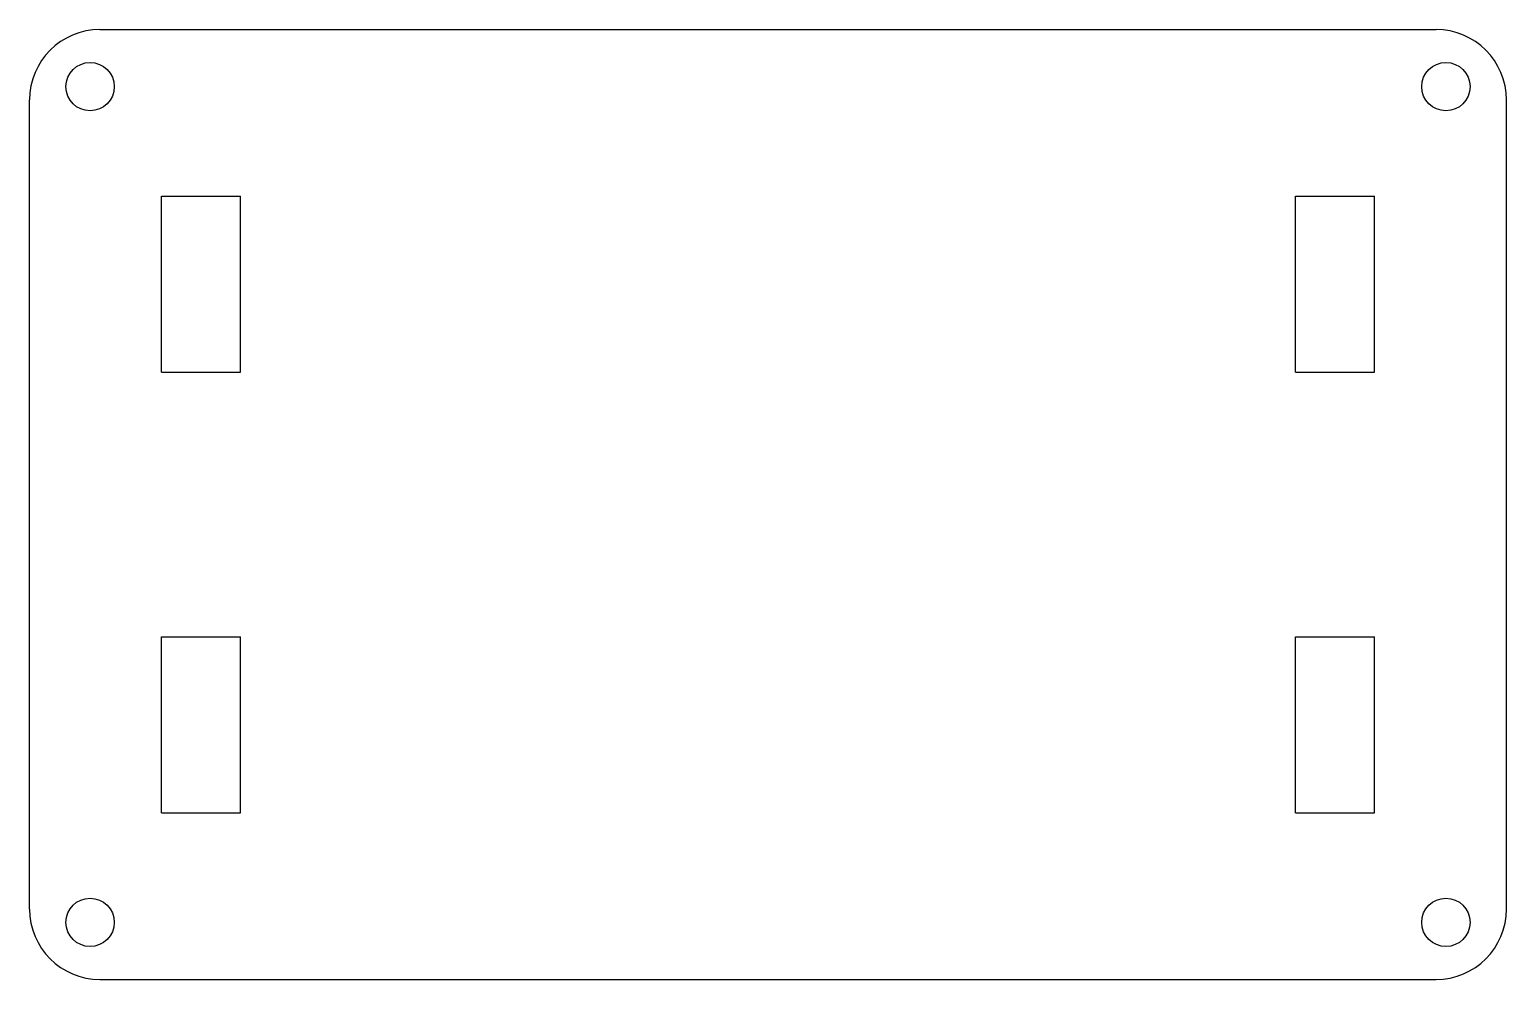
# Model space of a CAD drawing. Header units: millimetres. Extents: x 1 to 169, y 1 to 109.
import ezdxf

# ---------------------------------------------------------------- set-up
doc = ezdxf.new("R2010")
doc.units = ezdxf.units.MM
doc.layers.get('0').update_dxf_attribs({"lineweight": 25, "true_color": 0x000000})

msp = doc.modelspace()

# ---------------------------------------------------------------- linework, layer by layer
for p, q in [((9, 109), (161, 109)), ((1, 9), (1, 101)), ((169, 9), (169, 101)), ((16, 70.05), (16, 90.05)), ((16, 90.05), (25, 90.05)), ((25, 70.05), (25, 90.05)), ((145, 70.05), (145, 90.05)), ((145, 90.05), (154, 90.05)), ((154, 70.05), (154, 90.05)), ((16, 70.05), (25, 70.05)), ((145, 70.05), (154, 70.05)), ((16, 39.95), (25, 39.95)), ((16, 19.95), (16, 39.95)), ((25, 19.95), (25, 39.95)), ((145, 19.95), (145, 39.95)), ((145, 39.95), (154, 39.95)), ((154, 19.95), (154, 39.95)), ((16, 19.95), (25, 19.95)), ((145, 19.95), (154, 19.95)), ((9, 1), (161, 1))]:
    msp.add_line(p, q)
for centre in [(7.89, 102.51), (162.11, 102.51), (7.89, 7.49), (162.11, 7.49)]:
    msp.add_circle(centre, 2.75)
for centre, start, end in [((9, 101), 90, 180), ((161, 101), 0, 90), ((9, 9), 180, 270), ((161, 9), 270, 0)]:
    msp.add_arc(centre, 8, start, end)

doc.saveas('drawing.dxf')
